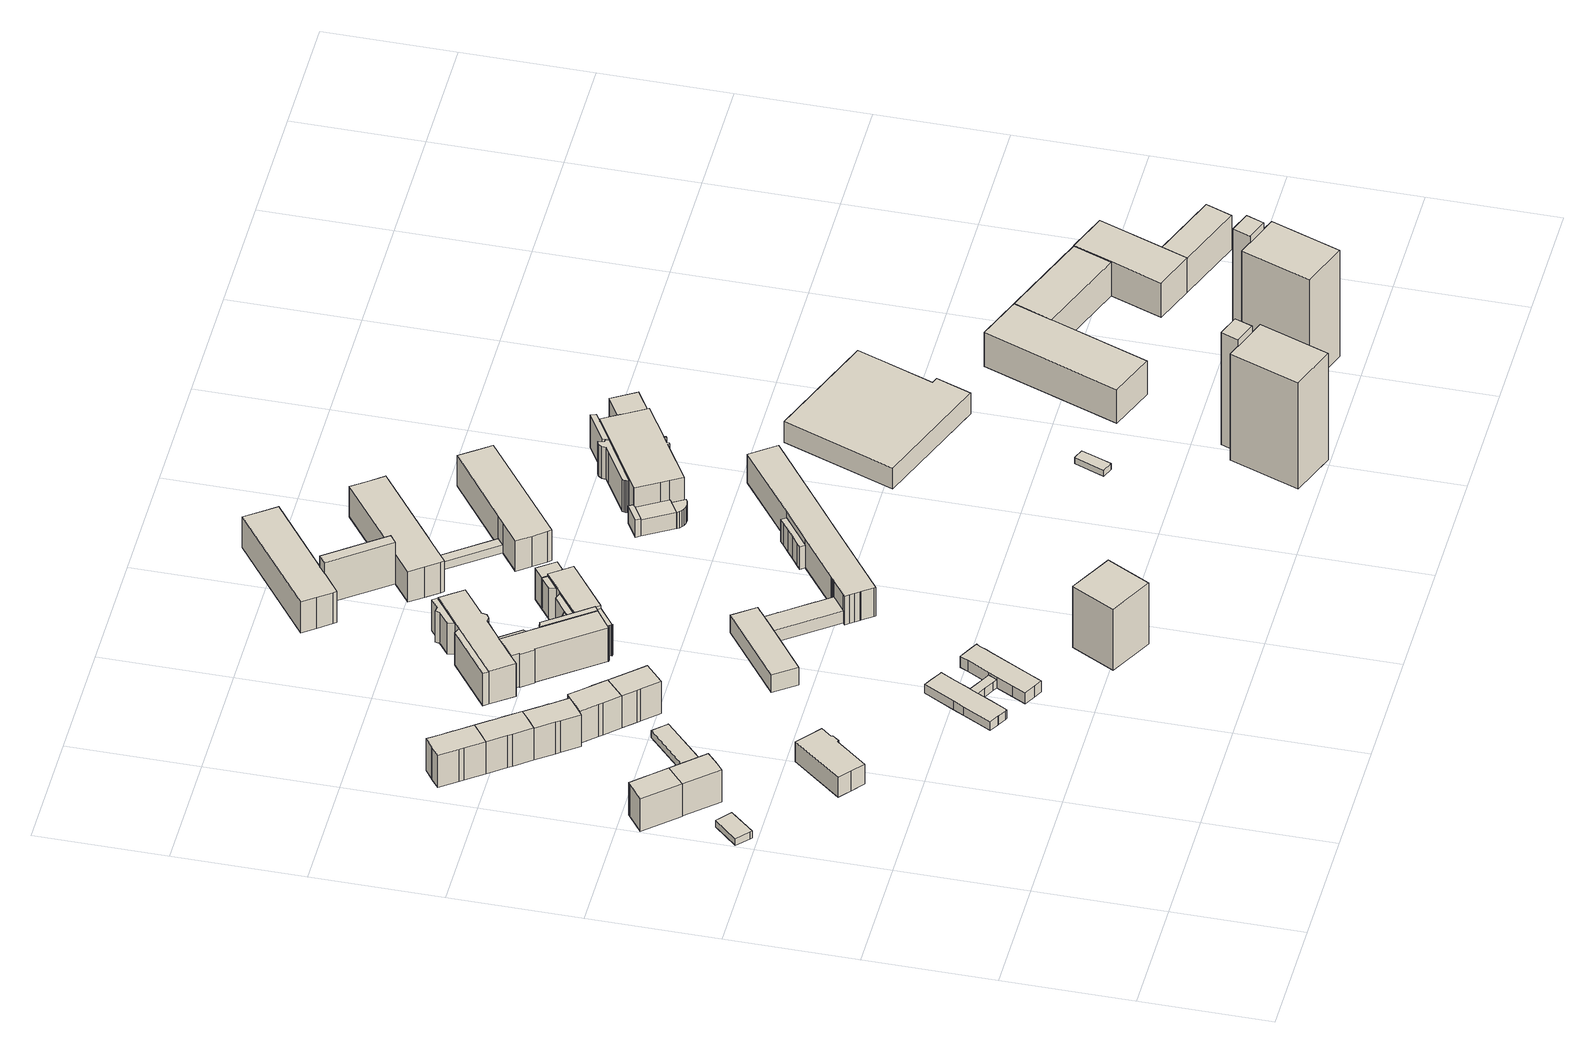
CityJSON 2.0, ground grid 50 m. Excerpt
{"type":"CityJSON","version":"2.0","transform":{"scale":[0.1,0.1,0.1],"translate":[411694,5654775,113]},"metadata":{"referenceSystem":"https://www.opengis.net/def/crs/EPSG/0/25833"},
"CityObjects":{
"building1":{"type":"Building","attributes":{"Dachtyp_tdc":"tdcPolyFlatRoof","Gemeindeschluessel":14612000,"Dachneigung":4.09,"QualitaetDacherkennung":87,"Geometrietyp2DReferenz":"3000","measuredHeight":3.37,"function":"31001_2463","roofType":"2100"},"geometry":[{"type":"Solid","lod":"1","boundaries":[[[[0,1,2,3,4,5]],[[6,7,8,9,10,11]],[[5,7,6,0]],[[4,8,7,5]],[[3,9,8,4]],[[2,10,9,3]],[[1,11,10,2]],[[0,6,11,1]]]]}]},
"building2":{"type":"Building","attributes":{"Dachtyp_tdc":"tdcFreeFormRoof","Gemeindeschluessel":14612000,"Dachneigung":36.71,"QualitaetDacherkennung":79,"Geometrietyp2DReferenz":"3000","measuredHeight":16.92,"function":"31001_9998","roofType":"5000"},"geometry":[{"type":"Solid","lod":"1","boundaries":[[[[12,13,14,15,16,17,18,19]],[[20,21,22,23,24,25,26,27]],[[19,21,20,12]],[[18,22,21,19]],[[17,23,22,18]],[[16,24,23,17]],[[15,25,24,16]],[[14,26,25,15]],[[13,27,26,14]],[[12,20,27,13]]]]}]},
"building3":{"type":"Building","attributes":{"Dachtyp_tdc":"tdcGableRoof","Gemeindeschluessel":14612000,"Dachneigung":36.92,"QualitaetDacherkennung":76,"Geometrietyp2DReferenz":"3000","measuredHeight":16.69,"function":"31001_9998","roofType":"3100"},"geometry":[{"type":"Solid","lod":"1","boundaries":[[[[28,13,29,30,31,32,33,34,15,14]],[[35,36,37,38,39,40,41,42,43,44]],[[14,36,35,28]],[[15,37,36,14]],[[34,38,37,15]],[[33,39,38,34]],[[32,40,39,33]],[[31,41,40,32]],[[30,42,41,31]],[[29,43,42,30]],[[13,44,43,29]],[[28,35,44,13]]]]}]},
"building4":{"type":"Building","attributes":{"Dachtyp_tdc":"tdcGableRoof","Gemeindeschluessel":14612000,"Dachneigung":37.17,"QualitaetDacherkennung":80,"Geometrietyp2DReferenz":"3000","measuredHeight":11.64,"function":"31001_9998","roofType":"3100"},"geometry":[{"type":"Solid","lod":"1","boundaries":[[[[45,46,47,48,49,50,51,52,53,54]],[[55,56,57,58,59,60,61,62,63,64]],[[54,56,55,45]],[[53,57,56,54]],[[52,58,57,53]],[[51,59,58,52]],[[50,60,59,51]],[[49,61,60,50]],[[48,62,61,49]],[[47,63,62,48]],[[46,64,63,47]],[[45,55,64,46]]]]}]},
"building5":{"type":"Building","attributes":{"Dachtyp_tdc":"tdcGableRoof","Gemeindeschluessel":14612000,"Dachneigung":37.05,"QualitaetDacherkennung":83,"Geometrietyp2DReferenz":"3000","measuredHeight":16.68,"function":"31001_9998","roofType":"3100"},"geometry":[{"type":"Solid","lod":"1","boundaries":[[[[65,66,67,68,69,70,71,72,73,74,75,76,77,78]],[[79,80,81,82,83,84,85,86,87,88,89,90,91,92]],[[78,80,79,65]],[[77,81,80,78]],[[76,82,81,77]],[[75,83,82,76]],[[74,84,83,75]],[[73,85,84,74]],[[72,86,85,73]],[[71,87,86,72]],[[70,88,87,71]],[[69,89,88,70]],[[68,90,89,69]],[[67,91,90,68]],[[66,92,91,67]],[[65,79,92,66]]]]}]},
"building6":{"type":"Building","attributes":{"Dachtyp_tdc":"tdcPolyFlatRoof","Gemeindeschluessel":14612000,"Dachneigung":3.49,"QualitaetDacherkennung":66,"Geometrietyp2DReferenz":"3000","measuredHeight":3.42,"function":"31001_2463","roofType":"2100"},"geometry":[{"type":"Solid","lod":"1","boundaries":[[[[93,94,95,96,97,98,99,100]],[[101,102,103,104,105,106,107,108]],[[100,102,101,93]],[[99,103,102,100]],[[98,104,103,99]],[[97,105,104,98]],[[96,106,105,97]],[[95,107,106,96]],[[94,108,107,95]],[[93,101,108,94]]]]}]},
"building7":{"type":"Building","attributes":{"Dachtyp_tdc":"tdcFreeFormRoof","Gemeindeschluessel":14612000,"Dachneigung":37.26,"QualitaetDacherkennung":83,"Geometrietyp2DReferenz":"3000","measuredHeight":16.68,"function":"31001_9998","roofType":"5000"},"geometry":[{"type":"Solid","lod":"1","boundaries":[[[[109,110,111,112,113,114,115,116,117,76,74,73,118]],[[119,120,85,84,82,121,122,123,124,125,126,127,128]],[[118,120,119,109]],[[73,85,120,118]],[[74,84,85,73]],[[76,82,84,74]],[[117,121,82,76]],[[116,122,121,117]],[[115,123,122,116]],[[114,124,123,115]],[[113,125,124,114]],[[112,126,125,113]],[[111,127,126,112]],[[110,128,127,111]],[[109,119,128,110]]]]}]},
"building8":{"type":"Building","attributes":{"Dachtyp_tdc":"tdcFreeFormRoof","Gemeindeschluessel":14612000,"Dachneigung":37,"QualitaetDacherkennung":84,"Geometrietyp2DReferenz":"3000","measuredHeight":16.64,"function":"31001_9998","roofType":"5000"},"geometry":[{"type":"Solid","lod":"1","boundaries":[[[[129,130,131,132,133,134,135,136,137,138,139,140,141]],[[142,143,128,125,144,145,146,147,148,149,150,151,152]],[[141,143,142,129]],[[140,128,143,141]],[[139,125,128,140]],[[138,144,125,139]],[[137,145,144,138]],[[136,146,145,137]],[[135,147,146,136]],[[134,148,147,135]],[[133,149,148,134]],[[132,150,149,133]],[[131,151,150,132]],[[130,152,151,131]],[[129,142,152,130]]]]}]},
"building9":{"type":"Building","attributes":{"Dachtyp_tdc":"tdcGableRoof","Gemeindeschluessel":14612000,"Dachneigung":37.11,"QualitaetDacherkennung":79,"Geometrietyp2DReferenz":"3000","measuredHeight":16.72,"function":"31001_9998","roofType":"3100"},"geometry":[{"type":"Solid","lod":"1","boundaries":[[[[153,154,155,156,157,158,159,160,161,162,163,164,165,166,167]],[[168,169,170,171,172,173,174,175,176,177,178,179,180,181,182]],[[167,169,168,153]],[[166,170,169,167]],[[165,171,170,166]],[[164,172,171,165]],[[163,173,172,164]],[[162,174,173,163]],[[161,175,174,162]],[[160,176,175,161]],[[159,177,176,160]],[[158,178,177,159]],[[157,179,178,158]],[[156,180,179,157]],[[155,181,180,156]],[[154,182,181,155]],[[153,168,182,154]]]]}]},
"building10":{"type":"Building","attributes":{"Dachtyp_tdc":"tdcFreeFormRoof","Gemeindeschluessel":14612000,"Dachneigung":37.11,"QualitaetDacherkennung":76,"Geometrietyp2DReferenz":"3000","measuredHeight":16.62,"function":"31001_9998","roofType":"5000"},"geometry":[{"type":"Solid","lod":"1","boundaries":[[[[160,183,184,185,186,187,188,189,190,191,163,161]],[[192,193,194,195,196,197,198,199,200,201,202,203]],[[161,193,192,160]],[[163,194,193,161]],[[191,195,194,163]],[[190,196,195,191]],[[189,197,196,190]],[[188,198,197,189]],[[187,199,198,188]],[[186,200,199,187]],[[185,201,200,186]],[[184,202,201,185]],[[183,203,202,184]],[[160,192,203,183]]]]}]},
"building11":{"type":"Building","attributes":{"Gemeindeschluessel":14612000,"Geometrietyp2DReferenz":"3000","function":"31001_9998","roofType":"9999"},"children":["building11-1","building11-2","building11-3"]},
"building11-1":{"type":"BuildingPart","attributes":{"Dachtyp_tdc":"tdcGableRoof","Dachneigung":19.73,"QualitaetDacherkennung":77,"Geometrietyp2DReferenz":"3000","measuredHeight":4.75,"roofType":"3100"},"parents":["building11"],"geometry":[{"type":"Solid","lod":"1","boundaries":[[[[204,205,206,207,208,209,210,211,212,213,214,215,216,217,218,219]],[[220,221,222,223,224,225,226,227,228,229,230,231,232,233,234,235]],[[219,221,220,204]],[[218,222,221,219]],[[217,223,222,218]],[[216,224,223,217]],[[215,225,224,216]],[[214,226,225,215]],[[213,227,226,214]],[[212,228,227,213]],[[211,229,228,212]],[[210,230,229,211]],[[209,231,230,210]],[[208,232,231,209]],[[207,233,232,208]],[[206,234,233,207]],[[205,235,234,206]],[[204,220,235,205]]]]}]},
"building11-2":{"type":"BuildingPart","attributes":{"Dachtyp_tdc":"tdcPolyFlatRoof","Dachneigung":9.76,"QualitaetDacherkennung":61,"Geometrietyp2DReferenz":"3000","measuredHeight":4.68,"roofType":"2100"},"parents":["building11"],"geometry":[{"type":"Solid","lod":"1","boundaries":[[[[236,237,238,239,240,241,242,243,244]],[[223,222,245,246,247,248,249,250,224]],[[244,223,224,236]],[[243,222,223,244]],[[242,245,222,243]],[[241,246,245,242]],[[240,247,246,241]],[[239,248,247,240]],[[238,249,248,239]],[[237,250,249,238]],[[236,224,250,237]]]]}]},
"building11-3":{"type":"BuildingPart","attributes":{"Dachtyp_tdc":"tdcHipRoof","Dachneigung":19.03,"QualitaetDacherkennung":51,"Geometrietyp2DReferenz":"3000","measuredHeight":5.88,"roofType":"3200"},"parents":["building11"],"geometry":[{"type":"Solid","lod":"1","boundaries":[[[[251,252,253,254,255,256,257,258,259,260,261,262,263,264,265,266,267,268]],[[247,269,270,271,272,273,274,275,276,277,278,279,280,281,282,283,284,248]],[[268,247,248,251]],[[267,269,247,268]],[[266,270,269,267]],[[265,271,270,266]],[[264,272,271,265]],[[263,273,272,264]],[[262,274,273,263]],[[261,275,274,262]],[[260,276,275,261]],[[259,277,276,260]],[[258,278,277,259]],[[257,279,278,258]],[[256,280,279,257]],[[255,281,280,256]],[[254,282,281,255]],[[253,283,282,254]],[[252,284,283,253]],[[251,248,284,252]]]]}]},
"building12":{"type":"Building","attributes":{"Dachtyp_tdc":"tdcPolyFlatRoof","Gemeindeschluessel":14612000,"Dachneigung":0,"QualitaetDacherkennung":65,"Geometrietyp2DReferenz":"3000","measuredHeight":28.18,"function":"31001_9998","roofType":"1000"},"geometry":[{"type":"Solid","lod":"1","boundaries":[[[[285,286,287,288]],[[289,290,291,292]],[[288,290,289,285]],[[287,291,290,288]],[[286,292,291,287]],[[285,289,292,286]]]]}]},
"building13":{"type":"Building","attributes":{"Gemeindeschluessel":14612000,"Geometrietyp2DReferenz":"3000","function":"31001_9998","roofType":"9999"},"children":["building13-1","building13-2","building13-3","building13-4","building13-5","building13-6","building13-7","building13-8","building13-9","building13-10","building13-11","building13-12"]},
"building13-1":{"type":"BuildingPart","attributes":{"Dachtyp_tdc":"tdcPolyFlatRoof","Dachneigung":31.87,"QualitaetDacherkennung":58,"Geometrietyp2DReferenz":"3000","measuredHeight":14.91,"roofType":"2100"},"parents":["building13"],"geometry":[{"type":"Solid","lod":"1","boundaries":[[[[293,294,295,296]],[[297,298,299,300]],[[296,298,297,293]],[[295,299,298,296]],[[294,300,299,295]],[[293,297,300,294]]]]}]},
"building13-2":{"type":"BuildingPart","attributes":{"Dachtyp_tdc":"tdcFreeFormRoof","Dachneigung":31.8,"QualitaetDacherkennung":85,"Geometrietyp2DReferenz":"3000","measuredHeight":17.34,"roofType":"5000"},"parents":["building13"],"geometry":[{"type":"MultiSurface","lod":"1","boundaries":[[[301,302,303,304,305,306,307,308,309,310,311,310,312,313,314,315,316,317]],[[318,319,320,321,322,323,324,325,326,325,327,328,329,330,331,332,333,334]],[[317,319,318,301]],[[316,320,319,317]],[[315,321,320,316]],[[314,322,321,315]],[[313,323,322,314]],[[312,324,323,313]],[[310,325,324,312]],[[311,326,325,310]],[[325,310,309,327]],[[308,328,327,309]],[[307,329,328,308]],[[306,330,329,307]],[[305,331,330,306]],[[304,332,331,305]],[[303,333,332,304]],[[302,334,333,303]],[[301,318,334,302]]]}]},
"building13-3":{"type":"BuildingPart","attributes":{"Dachtyp_tdc":"tdcPolyFlatRoof","Dachneigung":31.75,"QualitaetDacherkennung":56,"Geometrietyp2DReferenz":"3000","measuredHeight":14.89,"roofType":"2100"},"parents":["building13"],"geometry":[{"type":"Solid","lod":"1","boundaries":[[[[335,336,337,338,339]],[[340,341,342,343,344]],[[339,341,340,335]],[[338,342,341,339]],[[337,343,342,338]],[[336,344,343,337]],[[335,340,344,336]]]]}]},
"building13-4":{"type":"BuildingPart","attributes":{"Dachtyp_tdc":"tdcGableRoof","Dachneigung":31.89,"QualitaetDacherkennung":84,"Geometrietyp2DReferenz":"3000","measuredHeight":17.34,"roofType":"3100"},"parents":["building13"],"geometry":[{"type":"Solid","lod":"1","boundaries":[[[[345,346,347,348,349,350,351]],[[352,340,344,299,298,353,354]],[[351,340,352,345]],[[350,344,340,351]],[[349,299,344,350]],[[348,298,299,349]],[[347,353,298,348]],[[346,354,353,347]],[[345,352,354,346]]]]}]},
"building13-5":{"type":"BuildingPart","attributes":{"Dachtyp_tdc":"tdcPolyFlatRoof","Dachneigung":19.09,"QualitaetDacherkennung":45,"Geometrietyp2DReferenz":"3000","measuredHeight":14.22,"roofType":"2100"},"parents":["building13"],"geometry":[{"type":"Solid","lod":"1","boundaries":[[[[355,356,357]],[[341,358,342]],[[357,358,341,355]],[[356,342,358,357]],[[355,341,342,356]]]]}]},
"building13-6":{"type":"BuildingPart","attributes":{"Dachtyp_tdc":"tdcFreeFormRoof","Dachneigung":73.18,"QualitaetDacherkennung":24,"Geometrietyp2DReferenz":"3000","measuredHeight":17.35,"roofType":"5000"},"parents":["building13"],"geometry":[{"type":"Solid","lod":"1","boundaries":[[[[359,360,361,362,363]],[[364,358,365,331,330]],[[363,358,364,359]],[[362,365,358,363]],[[361,331,365,362]],[[360,330,331,361]],[[359,364,330,360]]]]}]},
"building13-7":{"type":"BuildingPart","attributes":{"Dachtyp_tdc":"tdcPolyFlatRoof","Dachneigung":31.74,"QualitaetDacherkennung":72,"Geometrietyp2DReferenz":"3000","measuredHeight":14.92,"roofType":"2100"},"parents":["building13"],"geometry":[{"type":"Solid","lod":"1","boundaries":[[[[366,367,368,369]],[[328,370,371,329]],[[369,370,328,366]],[[368,371,370,369]],[[367,329,371,368]],[[366,328,329,367]]]]}]},
"building13-8":{"type":"BuildingPart","attributes":{"Dachtyp_tdc":"tdcPolyFlatRoof","Dachneigung":32.11,"QualitaetDacherkennung":37,"Geometrietyp2DReferenz":"3000","measuredHeight":15.96,"roofType":"2100"},"parents":["building13"],"geometry":[{"type":"Solid","lod":"1","boundaries":[[[[372,373,374,375,376,377,378,379,380]],[[381,382,383,384,385,386,387,388,389]],[[380,382,381,372]],[[379,383,382,380]],[[378,384,383,379]],[[377,385,384,378]],[[376,386,385,377]],[[375,387,386,376]],[[374,388,387,375]],[[373,389,388,374]],[[372,381,389,373]]]]}]},
"building13-9":{"type":"BuildingPart","attributes":{"Dachtyp_tdc":"tdcFreeFormRoof","Dachneigung":66.93,"QualitaetDacherkennung":22,"Geometrietyp2DReferenz":"3000","measuredHeight":16.21,"roofType":"5000"},"parents":["building13"],"geometry":[{"type":"Solid","lod":"1","boundaries":[[[[390,391,392,393]],[[394,395,396,397]],[[393,395,394,390]],[[392,396,395,393]],[[391,397,396,392]],[[390,394,397,391]]]]}]},
"building13-10":{"type":"BuildingPart","attributes":{"Dachtyp_tdc":"tdcPolyFlatRoof","Dachneigung":32.04,"QualitaetDacherkennung":59,"Geometrietyp2DReferenz":"3000","measuredHeight":14.89,"roofType":"2100"},"parents":["building13"],"geometry":[{"type":"Solid","lod":"1","boundaries":[[[[398,399,400,401,402,403,404,405]],[[365,352,406,407,408,409,410,333]],[[405,352,365,398]],[[404,406,352,405]],[[403,407,406,404]],[[402,408,407,403]],[[401,409,408,402]],[[400,410,409,401]],[[399,333,410,400]],[[398,365,333,399]]]]}]},
"building13-11":{"type":"BuildingPart","attributes":{"Dachtyp_tdc":"tdcHipAndGableRoof","Dachneigung":32.12,"QualitaetDacherkennung":38,"Geometrietyp2DReferenz":"3000","measuredHeight":15.64,"roofType":"5000"},"parents":["building13"],"geometry":[{"type":"Solid","lod":"1","boundaries":[[[[411,412,413,414]],[[353,297,415,416]],[[414,297,353,411]],[[413,415,297,414]],[[412,416,415,413]],[[411,353,416,412]]]]}]},
"building13-12":{"type":"BuildingPart","attributes":{"Dachtyp_tdc":"tdcHipAndGableRoof","Dachneigung":31.86,"QualitaetDacherkennung":70,"Geometrietyp2DReferenz":"3000","measuredHeight":17.5,"roofType":"5000"},"parents":["building13"],"geometry":[{"type":"Solid","lod":"1","boundaries":[[[[417,418,419,420,421,422,423,424,425,426,427,428,429,430,431]],[[381,389,432,433,434,435,436,437,370,328,326,438,394,397,382]],[[431,389,381,417]],[[430,432,389,431]],[[429,433,432,430]],[[428,434,433,429]],[[427,435,434,428]],[[426,436,435,427]],[[425,437,436,426]],[[424,370,437,425]],[[423,328,370,424]],[[422,326,328,423]],[[421,438,326,422]],[[420,394,438,421]],[[419,397,394,420]],[[418,382,397,419]],[[417,381,382,418]]]]}]},
"building14":{"type":"Building","attributes":{"name":"Gymnasium Bürgerwiese","Gemeindeschluessel":14612000,"Geometrietyp2DReferenz":"3000","function":"31001_3021","roofType":"9999"},"children":["building14-1","building14-2","building14-3","building14-4"]},
"building14-1":{"type":"BuildingPart","attributes":{"Dachtyp_tdc":"tdcPolyFlatRoof","Dachneigung":32.38,"QualitaetDacherkennung":50,"Geometrietyp2DReferenz":"3000","measuredHeight":10.99,"roofType":"2100"},"parents":["building14"],"geometry":[{"type":"Solid","lod":"1","boundaries":[[[[439,440,441,442,443,444,445,446]],[[447,448,449,450,451,452,453,454]],[[445,448,447,446]],[[444,449,448,445]],[[443,450,449,444]],[[442,451,450,443]],[[441,452,451,442]],[[440,453,452,441]],[[439,454,453,440]],[[446,447,454,439]]]]}]},
"building14-2":{"type":"BuildingPart","attributes":{"Dachtyp_tdc":"tdcGableRoof","Dachneigung":36.15,"QualitaetDacherkennung":86,"Geometrietyp2DReferenz":"3000","measuredHeight":7.29,"roofType":"3100"},"parents":["building14"],"geometry":[{"type":"Solid","lod":"1","boundaries":[[[[455,456,457,458,459,460,461,462,463,464,465,466,467]],[[468,469,470,471,472,473,474,475,476,477,478,479,480]],[[467,469,468,455]],[[466,470,469,467]],[[465,471,470,466]],[[464,472,471,465]],[[463,473,472,464]],[[462,474,473,463]],[[461,475,474,462]],[[460,476,475,461]],[[459,477,476,460]],[[458,478,477,459]],[[457,479,478,458]],[[456,480,479,457]],[[455,468,480,456]]]]}]},
"building14-3":{"type":"BuildingPart","attributes":{"Dachtyp_tdc":"tdcGableRoof","Dachneigung":36.13,"QualitaetDacherkennung":85,"Geometrietyp2DReferenz":"3000","measuredHeight":15.63,"roofType":"3100"},"parents":["building14"],"geometry":[{"type":"Solid","lod":"1","boundaries":[[[[481,482,483,484,485,486,487,488,489,490,491,492,493,494,495,496,497,498,499,500]],[[501,502,480,478,477,503,504,505,448,447,506,507,508,509,510,511,512,513,514,515]],[[500,502,501,481]],[[499,480,502,500]],[[498,478,480,499]],[[497,477,478,498]],[[496,503,477,497]],[[495,504,503,496]],[[494,505,504,495]],[[493,448,505,494]],[[492,447,448,493]],[[491,506,447,492]],[[490,507,506,491]],[[489,508,507,490]],[[488,509,508,489]],[[487,510,509,488]],[[486,511,510,487]],[[485,512,511,486]],[[484,513,512,485]],[[483,514,513,484]],[[482,515,514,483]],[[481,501,515,482]]]]}]},
"building14-4":{"type":"BuildingPart","attributes":{"Dachtyp_tdc":"tdcGableRoof","Dachneigung":36.91,"QualitaetDacherkennung":86,"Geometrietyp2DReferenz":"3000","measuredHeight":10.17,"roofType":"3100"},"parents":["building14"],"geometry":[{"type":"Solid","lod":"1","boundaries":[[[[516,517,518,519,520,521,522,523,524]],[[525,526,527,528,529,470,468,530,531]],[[524,526,525,516]],[[523,527,526,524]],[[522,528,527,523]],[[521,529,528,522]],[[520,470,529,521]],[[519,468,470,520]],[[518,530,468,519]],[[517,531,530,518]],[[516,525,531,517]]]]}]},
"building15":{"type":"Building","attributes":{"Gemeindeschluessel":14612000,"Geometrietyp2DReferenz":"3000","function":"31001_9998","roofType":"9999"},"children":["building15-1","building15-2","building15-3","building15-4","building15-5"]},
"building15-1":{"type":"BuildingPart","attributes":{"Dachtyp_tdc":"tdcFreeFormRoof","Dachneigung":52.67,"QualitaetDacherkennung":4,"Geometrietyp2DReferenz":"3000","measuredHeight":20.45,"roofType":"5000"},"parents":["building15"],"geometry":[{"type":"Solid","lod":"1","boundaries":[[[[532,533,534,535]],[[536,537,538,539]],[[535,536,539,532]],[[534,537,536,535]],[[533,538,537,534]],[[532,539,538,533]]]]}]},
"building15-2":{"type":"BuildingPart","attributes":{"Dachtyp_tdc":"tdcGableRoof","Dachneigung":37.05,"QualitaetDacherkennung":76,"Geometrietyp2DReferenz":"3000","measuredHeight":16.85,"roofType":"3100"},"parents":["building15"],"geometry":[{"type":"Solid","lod":"1","boundaries":[[[[540,541,542,543,544,545,546,547,548,549,550]],[[551,552,553,554,555,539,538,556,557,558,559]],[[549,552,551,550]],[[548,553,552,549]],[[547,554,553,548]],[[546,555,554,547]],[[545,539,555,546]],[[544,538,539,545]],[[543,556,538,544]],[[542,557,556,543]],[[541,558,557,542]],[[540,559,558,541]],[[550,551,559,540]]]]}]},
"building15-3":{"type":"BuildingPart","attributes":{"Dachtyp_tdc":"tdcGableRoof","Dachneigung":36.88,"QualitaetDacherkennung":75,"Geometrietyp2DReferenz":"3000","measuredHeight":16.88,"roofType":"3100"},"parents":["building15"],"geometry":[{"type":"Solid","lod":"1","boundaries":[[[[560,561,562,563,564,565,566,567,568]],[[569,570,571,572,573,574,575,576,577]],[[568,569,577,560]],[[567,570,569,568]],[[566,571,570,567]],[[565,572,571,566]],[[564,573,572,565]],[[563,574,573,564]],[[562,575,574,563]],[[561,576,575,562]],[[560,577,576,561]]]]}]},
"building15-4":{"type":"BuildingPart","attributes":{"Dachtyp_tdc":"tdcGableRoof","Dachneigung":33.5,"QualitaetDacherkennung":78,"Geometrietyp2DReferenz":"3000","measuredHeight":16.75,"roofType":"3100"},"parents":["building15"],"geometry":[{"type":"Solid","lod":"1","boundaries":[[[[578,579,580,581,582,583,584,585,586]],[[536,587,588,589,590,591,592,593,537]],[[585,587,536,586]],[[584,588,587,585]],[[583,589,588,584]],[[582,590,589,583]],[[581,591,590,582]],[[580,592,591,581]],[[579,593,592,580]],[[578,537,593,579]],[[586,536,537,578]]]]}]},
"building15-5":{"type":"BuildingPart","attributes":{"Dachtyp_tdc":"tdcPolyFlatRoof","Dachneigung":0,"QualitaetDacherkennung":76,"Geometrietyp2DReferenz":"3000","measuredHeight":3.46,"roofType":"1000"},"parents":["building15"],"geometry":[{"type":"Solid","lod":"1","boundaries":[[[[594,595,596,597]],[[559,569,577,551]],[[597,569,559,594]],[[596,577,569,597]],[[595,551,577,596]],[[594,559,551,595]]]]}]},
"building16":{"type":"Building","attributes":{"Dachtyp_tdc":"tdcPolyFlatRoof","Gemeindeschluessel":14612000,"Dachneigung":0,"QualitaetDacherkennung":90,"Geometrietyp2DReferenz":"3000","measuredHeight":2.88,"function":"31001_9998","roofType":"1000"},"geometry":[{"type":"Solid","lod":"1","boundaries":[[[[598,599,600,601]],[[602,603,604,605]],[[601,603,602,598]],[[600,604,603,601]],[[599,605,604,600]],[[598,602,605,599]]]]}]},
"building17":{"type":"Building","attributes":{"Gemeindeschluessel":14612000,"Geometrietyp2DReferenz":"3000","function":"31001_9998","roofType":"9999"},"children":["building17-1","building17-2"]},
"building17-1":{"type":"BuildingPart","attributes":{"Dachtyp_tdc":"tdcPolyFlatRoof","Dachneigung":0,"QualitaetDacherkennung":42,"Geometrietyp2DReferenz":"3000","measuredHeight":51.86,"roofType":"1000"},"parents":["building17"],"geometry":[{"type":"Solid","lod":"1","boundaries":[[[[606,607,608,609]],[[610,611,612,613]],[[609,611,610,606]],[[608,612,611,609]],[[607,613,612,608]],[[606,610,613,607]]]]}]},
"building17-2":{"type":"BuildingPart","attributes":{"Dachtyp_tdc":"tdcPolyFlatRoof","Dachneigung":0,"QualitaetDacherkennung":51,"Geometrietyp2DReferenz":"3000","measuredHeight":49.01,"roofType":"1000"},"parents":["building17"],"geometry":[{"type":"Solid","lod":"1","boundaries":[[[[614,615,616,617,618,619]],[[620,621,610,613,622,623]],[[619,621,620,614]],[[618,610,621,619]],[[617,613,610,618]],[[616,622,613,617]],[[615,623,622,616]],[[614,620,623,615]]]]}]},
"building18":{"type":"Building","attributes":{"Gemeindeschluessel":14612000,"Geometrietyp2DReferenz":"3000","function":"31001_9998","roofType":"9999"},"children":["building18-1","building18-2","building18-3","building18-4","building18-5","building18-6","building18-7","building18-8"]},
"building18-1":{"type":"BuildingPart","attributes":{"Dachtyp_tdc":"tdcHipAndGableRoof","Dachneigung":10.09,"QualitaetDacherkennung":28,"Geometrietyp2DReferenz":"3000","measuredHeight":14.59,"roofType":"5000"},"parents":["building18"],"geometry":[{"type":"Solid","lod":"1","boundaries":[[[[624,625,626,627]],[[628,629,630,631]],[[627,629,628,624]],[[626,630,629,627]],[[625,631,630,626]],[[624,628,631,625]]]]}]},
"building18-2":{"type":"BuildingPart","attributes":{"Dachtyp_tdc":"tdcGableRoof","Dachneigung":10.12,"QualitaetDacherkennung":32,"Geometrietyp2DReferenz":"3000","measuredHeight":18.18,"roofType":"3100"},"parents":["building18"],"geometry":[{"type":"Solid","lod":"1","boundaries":[[[[632,633,634,635,636,637,638,639,640,641,642,643,644,645,646,647,648,649,650,651]],[[652,653,654,655,631,656,630,657,658,659,660,661,662,663,664,665,666,667,668,669]],[[650,653,652,651]],[[649,654,653,650]],[[648,655,654,649]],[[647,631,655,648]],[[646,656,631,647]],[[645,630,656,646]],[[644,657,630,645]],[[643,658,657,644]],[[642,659,658,643]],[[641,660,659,642]],[[640,661,660,641]],[[639,662,661,640]],[[638,663,662,639]],[[637,664,663,638]],[[636,665,664,637]],[[635,666,665,636]],[[634,667,666,635]],[[633,668,667,634]],[[632,669,668,633]],[[651,652,669,632]]]]}]},
"building18-3":{"type":"BuildingPart","attributes":{"Dachtyp_tdc":"tdcPolyFlatRoof","Dachneigung":47.53,"QualitaetDacherkennung":31,"Geometrietyp2DReferenz":"3000","measuredHeight":16.22,"roofType":"2100"},"parents":["building18"],"geometry":[{"type":"Solid","lod":"1","boundaries":[[[[670,671,672,673,674]],[[653,675,676,677,678]],[[674,675,653,670]],[[673,676,675,674]],[[672,677,676,673]],[[671,678,677,672]],[[670,653,678,671]]]]}]},
"building18-4":{"type":"BuildingPart","attributes":{"Dachtyp_tdc":"tdcFreeFormRoof","Dachneigung":25.89,"QualitaetDacherkennung":22,"Geometrietyp2DReferenz":"3000","measuredHeight":8.16,"roofType":"5000"},"parents":["building18"],"geometry":[{"type":"Solid","lod":"1","boundaries":[[[[679,680,681,682,683]],[[678,684,685,655,654]],[[683,684,678,679]],[[682,685,684,683]],[[681,655,685,682]],[[680,654,655,681]],[[679,678,654,680]]]]}]},
"building18-5":{"type":"BuildingPart","attributes":{"Dachtyp_tdc":"tdcPolyFlatRoof","Dachneigung":3.4,"QualitaetDacherkennung":45,"Geometrietyp2DReferenz":"3000","measuredHeight":7.67,"roofType":"2100"},"parents":["building18"],"geometry":[{"type":"Solid","lod":"1","boundaries":[[[[686,687,688,689,690,691,692,693,694,695,696]],[[697,698,699,700,701,702,703,704,705,706,707]],[[696,698,697,686]],[[695,699,698,696]],[[694,700,699,695]],[[693,701,700,694]],[[692,702,701,693]],[[691,703,702,692]],[[690,704,703,691]],[[689,705,704,690]],[[688,706,705,689]],[[687,707,706,688]],[[686,697,707,687]]]]}]},
"building18-6":{"type":"BuildingPart","attributes":{"Dachtyp_tdc":"tdcFreeFormRoof","Dachneigung":56.38,"QualitaetDacherkennung":14,"Geometrietyp2DReferenz":"3000","measuredHeight":15.95,"roofType":"5000"},"parents":["building18"],"geometry":[{"type":"Solid","lod":"1","boundaries":[[[[708,709,710,711,712,713,714,715,716,717,718,719,720,721,722]],[[723,652,724,725,726,727,728,729,730,731,732,733,734,675,653]],[[722,652,723,708]],[[721,724,652,722]],[[720,725,724,721]],[[719,726,725,720]],[[718,727,726,719]],[[717,728,727,718]],[[716,729,728,717]],[[715,730,729,716]],[[714,731,730,715]],[[713,732,731,714]],[[712,733,732,713]],[[711,734,733,712]],[[710,675,734,711]],[[709,653,675,710]],[[708,723,653,709]]]]}]},
"building18-7":{"type":"BuildingPart","attributes":{"Dachtyp_tdc":"tdcFreeFormRoof","Dachneigung":57.12,"QualitaetDacherkennung":24,"Geometrietyp2DReferenz":"3000","measuredHeight":8.83,"roofType":"5000"},"parents":["building18"],"geometry":[{"type":"Solid","lod":"1","boundaries":[[[[735,736,737,738,739]],[[740,741,669,742,743]],[[739,741,740,735]],[[738,669,741,739]],[[737,742,669,738]],[[736,743,742,737]],[[735,740,743,736]]]]}]},
"building18-8":{"type":"BuildingPart","attributes":{"Dachtyp_tdc":"tdcPolyFlatRoof","Dachneigung":0,"QualitaetDacherkennung":66,"Geometrietyp2DReferenz":"3000","measuredHeight":7.42,"roofType":"1000"},"parents":["building18"],"geometry":[{"type":"Solid","lod":"1","boundaries":[[[[744,745,746,747,748]],[[703,702,743,668,666]],[[748,702,703,744]],[[747,743,702,748]],[[746,668,743,747]],[[745,666,668,746]],[[744,703,666,745]]]]}]},
"building19":{"type":"Building","attributes":{"Dachtyp_tdc":"tdcPolyFlatRoof","Gemeindeschluessel":14612000,"Dachneigung":0,"QualitaetDacherkennung":77,"Geometrietyp2DReferenz":"3000","measuredHeight":9.52,"function":"31001_3211","roofType":"1000"},"geometry":[{"type":"Solid","lod":"1","boundaries":[[[[749,750,751,752,753,754]],[[755,756,757,758,759,760]],[[754,756,755,749]],[[753,757,756,754]],[[752,758,757,753]],[[751,759,758,752]],[[750,760,759,751]],[[749,755,760,750]]]]}]},
"building20":{"type":"Building","attributes":{"Gemeindeschluessel":14612000,"Geometrietyp2DReferenz":"3000","function":"31001_9998","roofType":"9999"},"children":["building20-1","building20-2"]},
"building20-1":{"type":"BuildingPart","attributes":{"Dachtyp_tdc":"tdcPolyFlatRoof","Dachneigung":0,"QualitaetDacherkennung":66,"Geometrietyp2DReferenz":"3000","measuredHeight":51.91,"roofType":"1000"},"parents":["building20"],"geometry":[{"type":"Solid","lod":"1","boundaries":[[[[761,762,763,764]],[[765,766,767,768]],[[764,766,765,761]],[[763,767,766,764]],[[762,768,767,763]],[[761,765,768,762]]]]}]},
"building20-2":{"type":"BuildingPart","attributes":{"Dachtyp_tdc":"tdcPolyFlatRoof","Dachneigung":0,"QualitaetDacherkennung":64,"Geometrietyp2DReferenz":"3000","measuredHeight":49.07,"roofType":"1000"},"parents":["building20"],"geometry":[{"type":"Solid","lod":"1","boundaries":[[[[769,770,771,772,773,774]],[[775,776,777,778,765,768]],[[774,776,775,769]],[[773,777,776,774]],[[772,778,777,773]],[[771,765,778,772]],[[770,768,765,771]],[[769,775,768,770]]]]}]},
"building21":{"type":"Building","attributes":{"name":"Gymnasium Bürgerwiese Dresden","Gemeindeschluessel":14612000,"Geometrietyp2DReferenz":"3000","function":"31001_3021","roofType":"9999"},"children":["building21-1","building21-2","building21-3","building21-4"]},
"building21-1":{"type":"BuildingPart","attributes":{"Dachtyp_tdc":"tdcPolyFlatRoof","Dachneigung":0,"QualitaetDacherkennung":86,"Geometrietyp2DReferenz":"3000","measuredHeight":15.49,"roofType":"1000"},"parents":["building21"],"geometry":[{"type":"Solid","lod":"1","boundaries":[[[[779,780,781,782]],[[783,784,785,786]],[[782,784,783,779]],[[781,785,784,782]],[[780,786,785,781]],[[779,783,786,780]]]]}]},
"building21-2":{"type":"BuildingPart","attributes":{"Dachtyp_tdc":"tdcPolyFlatRoof","Dachneigung":0,"QualitaetDacherkennung":82,"Geometrietyp2DReferenz":"3000","measuredHeight":15.49,"roofType":"1000"},"parents":["building21"],"geometry":[{"type":"Solid","lod":"1","boundaries":[[[[787,788,789,780,779]],[[790,783,786,791,792]],[[779,783,790,787]],[[780,786,783,779]],[[789,791,786,780]],[[788,792,791,789]],[[787,790,792,788]]]]}]},
"building21-3":{"type":"BuildingPart","attributes":{"Dachtyp_tdc":"tdcPolyFlatRoof","Dachneigung":0,"QualitaetDacherkennung":76,"Geometrietyp2DReferenz":"3000","measuredHeight":15.51,"roofType":"1000"},"parents":["building21"],"geometry":[{"type":"Solid","lod":"1","boundaries":[[[[793,794,795,796]],[[797,798,799,800]],[[796,798,797,793]],[[795,799,798,796]],[[794,800,799,795]],[[793,797,800,794]]]]}]},
"building21-4":{"type":"BuildingPart","attributes":{"Dachtyp_tdc":"tdcPolyFlatRoof","Dachneigung":0,"QualitaetDacherkennung":71,"Geometrietyp2DReferenz":"3000","measuredHeight":15.84,"roofType":"1000"},"parents":["building21"],"geometry":[{"type":"Solid","lod":"1","boundaries":[[[[801,802,803,804,805,806]],[[784,807,797,800,808,785]],[[806,807,784,801]],[[805,797,807,806]],[[804,800,797,805]],[[803,808,800,804]],[[802,785,808,803]],[[801,784,785,802]]]]}]}
},
"vertices":[
[55,1520,43],[137,1614,43],[130,1620,43],[83,1660,43],[1,1569,43],[48,1526,43],[55,1520,12],[48,1526,12],[1,1569,12],[83,1660,12],[130,1620,12],[137,1614,12],
[1,1913,160],[115,1787,160],[153,1822,160],[189,1854,160],[142,1906,160],[125,1924,160],[80,1973,160],[70,1965,160],[1,1913,10],[70,1965,10],[80,1973,10],[125,1924,10],[142,1906,10],[189,1854,10],[153,1822,10],[115,1787,10],
[152,1821,160],[222,1669,160],[260,1702,160],[297,1736,160],[252,1785,160],[249,1788,160],[233,1806,160],[152,1821,12],[153,1822,12],[189,1854,12],[233,1806,12],[249,1788,12],[252,1785,12],[297,1736,12],[260,1702,12],[222,1669,12],[115,1787,12],
[553,1345,106],[549,1349,106],[583,1391,106],[536,1429,106],[490,1466,106],[335,1275,106],[380,1238,106],[427,1200,106],[527,1323,106],[532,1319,106],[553,1345,15],[532,1319,15],[527,1323,15],[427,1200,15],[380,1238,15],[335,1275,15],[490,1466,15],[536,1429,15],[583,1391,15],[549,1349,15],
[201,2662,157],[191,2675,157],[155,2724,157],[115,2694,157],[114,2694,157],[75,2664,157],[125,2597,157],[136,2582,157],[186,2515,157],[226,2545,157],[227,2545,157],[266,2575,157],[218,2639,157],[216,2642,157],[201,2662,9],[216,2642,9],[218,2639,9],[266,2575,9],[227,2545,9],[226,2545,9],[186,2515,9],[136,2582,9],[125,2597,9],[75,2664,9],[114,2694,9],[115,2694,9],[155,2724,9],[191,2675,9],
[400,1794,45],[555,1940,45],[549,1945,45],[548,1947,45],[506,1991,45],[351,1845,45],[367,1828,45],[393,1801,45],[400,1794,13],[393,1801,13],[367,1828,13],[351,1845,13],[506,1991,13],[548,1947,13],[549,1945,13],[555,1940,13],
[247,2433,157],[297,2367,157],[337,2397,157],[338,2397,157],[377,2427,157],[330,2490,157],[327,2494,157],[312,2513,157],[302,2527,157],[236,2448,157],[247,2433,9],[236,2448,9],[302,2527,9],[312,2513,9],[327,2494,9],[330,2490,9],[377,2427,9],[338,2397,9],[337,2397,9],[297,2367,9],
[358,2285,156],[406,2221,156],[419,2230,156],[447,2251,156],[460,2261,156],[486,2281,156],[439,2343,156],[437,2347,156],[422,2366,156],[413,2378,156],[377,2427,156],[297,2367,156],[347,2300,156],[358,2285,9],[347,2300,9],[413,2378,9],[422,2366,9],[437,2347,9],[439,2343,9],[486,2281,9],[460,2261,9],[447,2251,9],[419,2230,9],[406,2221,9],
[500,2291,160],[486,2281,160],[460,2261,160],[447,2251,160],[419,2230,160],[472,2172,160],[483,2159,160],[534,2104,160],[570,2137,160],[571,2138,160],[608,2172,160],[565,2219,160],[563,2221,160],[546,2240,160],[534,2253,160],[500,2291,12],[534,2253,12],[546,2240,12],[563,2221,12],[565,2219,12],[608,2172,12],[571,2138,12],[570,2137,12],[534,2104,12],[483,2159,12],[472,2172,12],[419,2230,12],[447,2251,12],[460,2261,12],[486,2281,12],
[576,2058,160],[586,2047,160],[642,1986,160],[680,2020,160],[716,2053,160],[671,2102,160],[668,2106,160],[652,2123,160],[641,2135,160],[534,2104,13],[570,2137,13],[608,2172,13],[641,2135,13],[652,2123,13],[668,2106,13],[671,2102,13],[716,2053,13],[680,2020,13],[642,1986,13],[586,2047,13],[576,2058,13],
[1041,1066,49],[1035,1068,49],[1002,1087,49],[964,1108,49],[899,988,49],[876,945,49],[817,836,49],[855,816,49],[856,815,49],[889,797,49],[895,794,49],[931,861,49],[959,914,49],[977,948,49],[978,948,49],[1010,1009,49],[1041,1066,9],[1010,1009,9],[978,948,9],[977,948,9],[959,914,9],[931,861,9],[895,794,9],[889,797,9],[856,815,9],[855,816,9],[817,836,9],[876,945,9],[899,988,9],[964,1108,9],[1002,1087,9],[1035,1068,9],
[959,914,47],[992,896,47],[1032,875,47],[1049,866,47],[1067,900,47],[1050,909,47],[1010,930,47],[978,948,47],[977,948,47],[1010,930,9],[1050,909,9],[1067,900,9],[1049,866,9],[1032,875,9],[992,896,9],
[1049,866,60],[1015,801,60],[987,749,60],[1031,725,60],[1063,708,60],[1065,712,60],[1071,724,60],[1080,741,60],[1093,765,60],[1176,920,60],[1186,937,60],[1196,958,60],[1204,972,60],[1207,976,60],[1173,994,60],[1130,1017,60],[1113,985,60],[1067,900,60],[1113,985,9],[1130,1017,9],[1173,994,9],[1207,976,9],[1204,972,9],[1196,958,9],[1186,937,9],[1176,920,9],[1093,765,9],[1080,741,9],[1071,724,9],[1065,712,9],[1063,708,9],[1031,725,9],[987,749,9],[1015,801,9],
[1489,565,294],[1322,655,294],[1232,488,294],[1399,398,294],[1489,565,12],[1399,398,12],[1232,488,12],[1322,655,12],
[1113,2527,146],[1065,2491,146],[1068,2465,146],[1127,2509,146],[1113,2527,4],[1127,2509,4],[1068,2465,4],[1065,2491,4],
[892,2232,157],[892,2236,157],[897,2240,157],[939,2270,157],[970,2292,157],[835,2472,157],[812,2503,157],[743,2595,157],[712,2571,157],[662,2534,157],[659,2532,157],[681,2509,157],[678,2507,157],[714,2460,157],[717,2462,157],[887,2235,157],[887,2232,157],[892,2232,4],[887,2232,4],[887,2235,4],[717,2462,4],[714,2460,4],[678,2507,4],[681,2509,4],[662,2534,4],[659,2532,4],[712,2571,4],[743,2595,4],[812,2503,4],[835,2472,4],[970,2292,4],[939,2270,4],[897,2240,4],[892,2236,4],
[941,2369,146],[1043,2446,146],[1019,2456,146],[956,2409,146],[927,2387,146],[941,2369,4],[927,2387,4],[956,2409,4],[1019,2456,4],[1043,2446,4],
[1001,2289,158],[1187,2429,158],[1163,2460,158],[1127,2509,158],[1068,2465,158],[1043,2446,158],[941,2369,158],[1001,2289,4],[1163,2460,4],[1187,2429,4],
[927,2387,141],[956,2409,141],[905,2416,141],[905,2416,4],
[861,2476,159],[835,2472,159],[970,2292,159],[989,2305,159],[905,2416,159],[861,2476,4],[989,2305,4],
[743,2595,146],[812,2503,146],[822,2527,146],[761,2608,146],[761,2608,4],[822,2527,4],
[916,2857,147],[926,2844,147],[932,2848,147],[909,2879,147],[871,2850,147],[851,2853,147],[849,2835,147],[797,2796,147],[800,2770,147],[916,2857,4],[800,2770,4],[797,2796,4],[849,2835,4],[851,2853,4],[871,2850,4],[909,2879,4],[932,2848,4],[926,2844,4],
[565,2593,153],[770,2747,153],[746,2757,153],[551,2611,153],[565,2593,4],[551,2611,4],[746,2757,4],[770,2747,4],
[989,2305,145],[897,2240,145],[916,2237,145],[920,2232,145],[919,2228,145],[924,2227,145],[924,2230,145],[1001,2289,145],[924,2230,4],[924,2227,4],[919,2228,4],[920,2232,4],[916,2237,4],
[1163,2460,149],[1208,2494,149],[1158,2561,149],[1113,2527,149],[1158,2561,4],[1208,2494,4],
[916,2857,155],[800,2770,155],[770,2747,155],[565,2593,155],[628,2508,155],[659,2532,155],[743,2595,155],[761,2608,155],[830,2660,155],[849,2658,155],[865,2670,155],[868,2689,155],[979,2773,155],[941,2824,155],[926,2844,155],[941,2824,4],[979,2773,4],[868,2689,4],[865,2670,4],[849,2658,4],[830,2660,4],[628,2508,4],
[1652,1788,114],[1633,1773,114],[1601,1749,114],[1570,1726,114],[1537,1701,114],[1520,1689,114],[1533,1671,114],[1665,1770,114],[1665,1770,11],[1533,1671,11],[1520,1689,11],[1537,1701,11],[1570,1726,11],[1601,1749,11],[1633,1773,11],[1652,1788,11],
[1102,1697,68],[1269,1473,68],[1302,1497,68],[1335,1522,68],[1335,1523,68],[1298,1572,68],[1295,1576,68],[1293,1580,68],[1210,1691,68],[1207,1695,68],[1205,1698,68],[1168,1747,68],[1135,1722,68],[1102,1697,11],[1135,1722,11],[1168,1747,11],[1205,1698,11],[1207,1695,11],[1210,1691,11],[1293,1580,11],[1295,1576,11],[1298,1572,11],[1335,1523,11],[1335,1522,11],[1302,1497,11],[1269,1473,11],
[1271,1451,143],[1283,1435,143],[1296,1418,143],[1299,1414,143],[1329,1374,143],[1332,1370,143],[1607,1577,143],[1733,1671,143],[2010,1879,143],[1977,1923,143],[1938,1975,143],[1665,1770,143],[1533,1671,143],[1352,1535,143],[1349,1533,143],[1344,1529,143],[1335,1523,143],[1335,1522,143],[1269,1473,143],[1260,1466,143],[1271,1451,11],[1260,1466,11],[1344,1529,11],[1349,1533,11],[1352,1535,11],[1938,1975,11],[1977,1923,11],[2010,1879,11],[1733,1671,11],[1607,1577,11],[1332,1370,11],[1329,1374,11],[1299,1414,11],[1296,1418,11],[1283,1435,11],
[1128,1849,92],[842,1634,92],[905,1550,92],[1102,1697,92],[1168,1747,92],[1176,1754,92],[1180,1757,92],[1183,1759,92],[1191,1765,92],[1128,1849,11],[1191,1765,11],[1183,1759,11],[1180,1757,11],[1176,1754,11],[905,1550,11],[842,1634,11],
[1124,3060,199],[1157,3084,199],[992,3303,199],[960,3278,199],[960,3278,8],[992,3303,8],[1157,3084,8],[1124,3060,8],
[1242,2972,148],[1528,3188,148],[1482,3249,148],[1444,3300,148],[1157,3084,148],[1124,3060,148],[1037,2994,148],[1076,2943,148],[1113,2893,148],[1123,2882,148],[1210,2948,148],[1210,2948,8],[1123,2882,8],[1113,2893,8],[1076,2943,8],[1037,2994,8],[1444,3300,8],[1482,3249,8],[1528,3188,8],[1242,2972,8],
[1375,2729,148],[1287,2663,148],[1325,2612,148],[1363,2563,148],[1373,2551,148],[1777,2857,148],[1731,2918,148],[1694,2969,148],[1406,2753,148],[1406,2753,8],[1694,2969,8],[1731,2918,8],[1777,2857,8],[1373,2551,8],[1363,2563,8],[1325,2612,8],[1287,2663,8],[1375,2729,8],
[992,3303,150],[1278,3518,150],[1231,3581,150],[1195,3631,150],[788,3325,150],[825,3275,150],[864,3224,150],[873,3213,150],[960,3278,150],[873,3213,8],[864,3224,8],[825,3275,8],[788,3325,8],[1195,3631,8],[1231,3581,8],[1278,3518,8],
[1242,2972,43],[1210,2948,43],[1375,2729,43],[1406,2753,43],
[2253,758,42],[2295,742,42],[2339,858,42],[2298,874,42],[2253,758,13],[2298,874,13],[2339,858,13],[2295,742,13],
[2492,327,530],[2575,296,530],[2601,364,530],[2518,395,530],[2492,327,11],[2518,395,11],[2601,364,11],[2575,296,11],
[2343,76,502],[2523,9,502],[2623,278,502],[2575,296,502],[2492,327,502],[2443,345,502],[2343,76,11],[2443,345,11],[2623,278,11],[2523,9,11],
[2123,2518,144],[2018,2455,144],[2075,2361,144],[2180,2425,144],[2123,2518,6],[2180,2425,6],[2075,2361,6],[2018,2455,6],
[1645,2318,168],[1640,2315,168],[1691,2231,168],[1708,2202,168],[1736,2157,168],[1901,2257,168],[1903,2248,168],[1908,2251,168],[1906,2260,168],[1932,2275,168],[1933,2266,168],[1938,2269,168],[1937,2278,168],[2075,2361,168],[2030,2435,168],[2018,2455,168],[1997,2491,168],[1980,2518,168],[1894,2466,168],[1691,2346,168],[1691,2346,6],[1894,2466,6],[1980,2518,6],[1997,2491,6],[2030,2435,6],[1937,2278,6],[1938,2269,6],[1933,2266,6],[1932,2275,6],[1906,2260,6],[1908,2251,6],[1903,2248,6],[1901,2257,6],[1736,2157,6],[1708,2202,6],[1691,2231,6],[1640,2315,6],[1645,2318,6],
[1894,2466,156],[2015,2539,156],[2007,2560,156],[1889,2489,156],[1891,2479,156],[1891,2479,6],[1889,2489,6],[2007,2560,6],[2015,2539,6],
[2015,2539,82],[1980,2518,82],[1997,2491,82],[2009,2505,82],[2015,2521,82],[2015,2521,6],[2009,2505,6],
[1677,2138,81],[1687,2136,81],[1697,2137,81],[1707,2139,81],[1721,2146,81],[1693,2192,81],[1644,2163,81],[1645,2161,81],[1651,2153,81],[1659,2146,81],[1668,2141,81],[1677,2138,6],[1668,2141,6],[1659,2146,6],[1651,2153,6],[1645,2161,6],[1644,2163,6],[1693,2192,6],[1721,2146,6],[1707,2139,6],[1697,2137,6],[1687,2136,6],
[1693,2346,153],[1894,2466,153],[1891,2479,153],[1879,2477,153],[1875,2501,153],[1860,2494,153],[1852,2482,153],[1850,2466,153],[1825,2450,153],[1692,2370,153],[1690,2363,153],[1689,2358,153],[1690,2352,153],[1693,2347,153],[1691,2346,153],[1693,2346,6],[1693,2347,6],[1690,2352,6],[1689,2358,6],[1690,2363,6],[1692,2370,6],[1825,2450,6],[1850,2466,6],[1852,2482,6],[1860,2494,6],[1875,2501,6],[1879,2477,6],
[1565,2294,86],[1576,2276,86],[1576,2277,86],[1645,2318,86],[1634,2335,86],[1565,2294,6],[1634,2335,6],[1576,2277,6],[1576,2276,6],
[1693,2192,80],[1708,2202,80],[1640,2315,80],[1576,2276,80],[1644,2163,80],
[2529,1427,110],[2504,1436,110],[2616,1732,110],[2178,1898,110],[2016,1467,110],[2478,1292,110],[2529,1427,15],[2478,1292,15],[2016,1467,15],[2178,1898,15],[2616,1732,15],[2504,1436,15],
[3049,414,531],[3132,383,531],[3157,451,531],[3074,482,531],[3049,414,12],[3074,482,12],[3157,451,12],[3132,383,12],
[3179,365,502],[3132,383,502],[3049,414,502],[2999,432,502],[2899,163,502],[3079,96,502],[3179,365,12],[3079,96,12],[2899,163,12],[2999,432,12],
[2919,1237,170],[2863,1088,170],[3216,955,170],[3272,1103,170],[2919,1237,15],[3272,1103,15],[3216,955,15],[2863,1088,15],
[2741,1305,170],[2543,778,170],[2720,710,170],[2741,1305,15],[2720,710,15],[2543,778,15],
[3334,800,170],[3296,698,170],[3560,598,170],[3599,700,170],[3334,800,15],[3599,700,15],[3560,598,15],[3296,698,15],
[3272,1103,173],[3216,955,173],[3141,756,173],[3296,698,173],[3334,800,173],[3426,1045,173],[3426,1045,15],[3141,756,15]
]}
